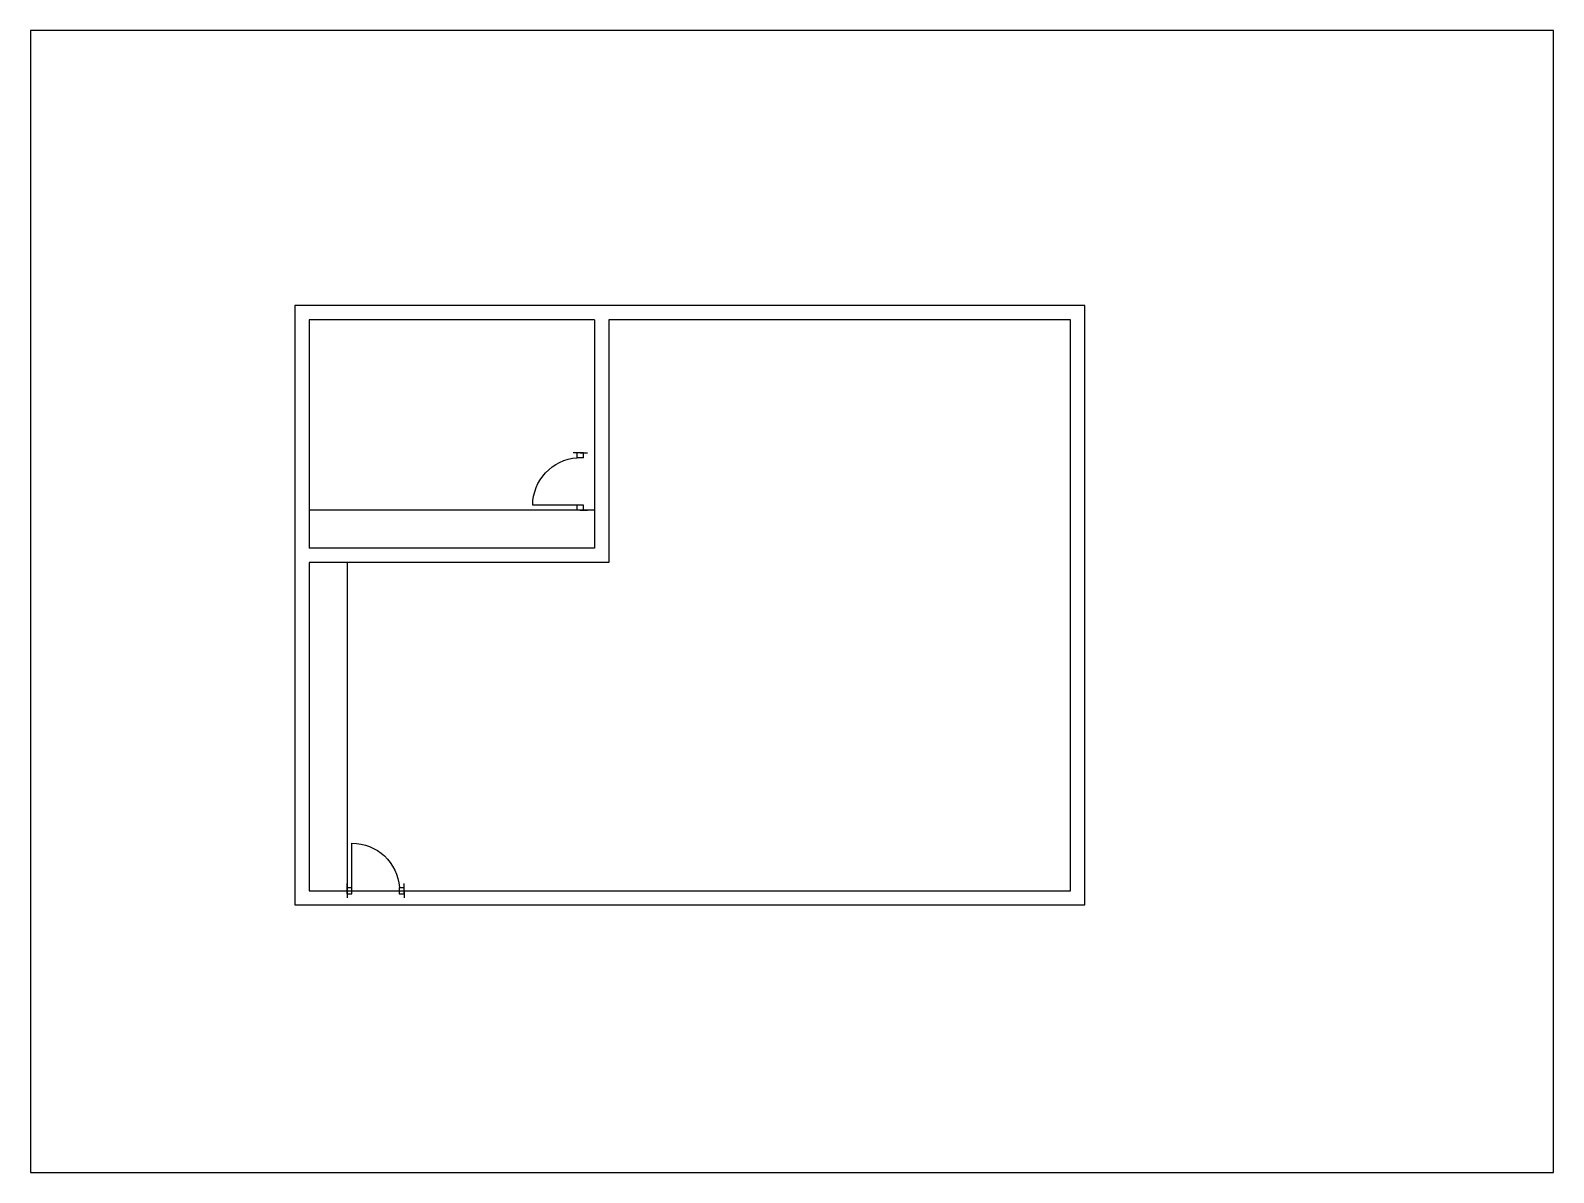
# Model space of a CAD drawing. Header units: inches. Extents: x 12 to 972, y 13 to 733.
import ezdxf

# ---------------------------------------------------------------- set-up
doc = ezdxf.new("R2010")
doc.units = ezdxf.units.IN
doc.header["$MEASUREMENT"] = 0
doc.layers.add('dw', color=2, linetype='Continuous')
doc.layers.add('wall', color=1, linetype='Continuous')

# ---------------------------------------------------------------- blocks, each defined once
blk = doc.blocks.new('pd1')
at = {"layer": 'dw'}
for p, q in [((0, 0), (0, 4.5)), ((0, 2), (0, -2)), ((0, 2), (3, 2)), ((0, 0), (0, -4.5)), ((3, 2), (3, -2)), ((3, 0), (3, -30)), ((32.93, 2), (36, 2)), ((33, 2), (33, -2)), ((36, 0), (36, 4.5)), ((36, 2), (36, -2)), ((36, 0), (36, -4.5)), ((0, -2), (3, -2)), ((32.93, -2), (36, -2))]:
    blk.add_line(p, q, dxfattribs=at)
blk.add_arc((3, 0), 30, 270, 356.17745, dxfattribs=at)

msp = doc.modelspace()

# ---------------------------------------------------------------- linework, layer by layer
msp.add_lwpolyline([(12.42, 12.67), (972.42, 12.67), (972.42, 732.67), (12.42, 732.67)], close=True)
at = {"layer": 'wall'}
for p, q in [((367.99, 550.34), (187.99, 550.34)), ((187.99, 550.34), (187.99, 406.34)), ((367.99, 550.34), (367.99, 406.34)), ((376.99, 550.34), (376.99, 397.34)), ((667.99, 550.34), (376.99, 550.34)), ((667.99, 190.34), (667.99, 550.34)), ((367.99, 430.34), (187.99, 430.34)), ((367.99, 406.34), (187.99, 406.34)), ((376.99, 397.34), (187.99, 397.34)), ((187.99, 397.34), (187.99, 190.34)), ((211.99, 397.34), (211.99, 190.34)), ((187.99, 190.34), (667.99, 190.34))]:
    msp.add_line(p, q, dxfattribs=at)
msp.add_lwpolyline([(676.99, 559.34), (178.99, 559.34), (178.99, 181.34), (676.99, 181.34)], close=True, dxfattribs=at)

# ---------------------------------------------------------------- block references
at = {"layer": 'wall', "xscale": -1}
for p, rotation in [((358.99, 430.34), 270), ((211.99, 190.34), 180)]:
    msp.add_blockref('pd1', p, dxfattribs=dict(at, rotation=rotation))

doc.saveas('drawing.dxf')
